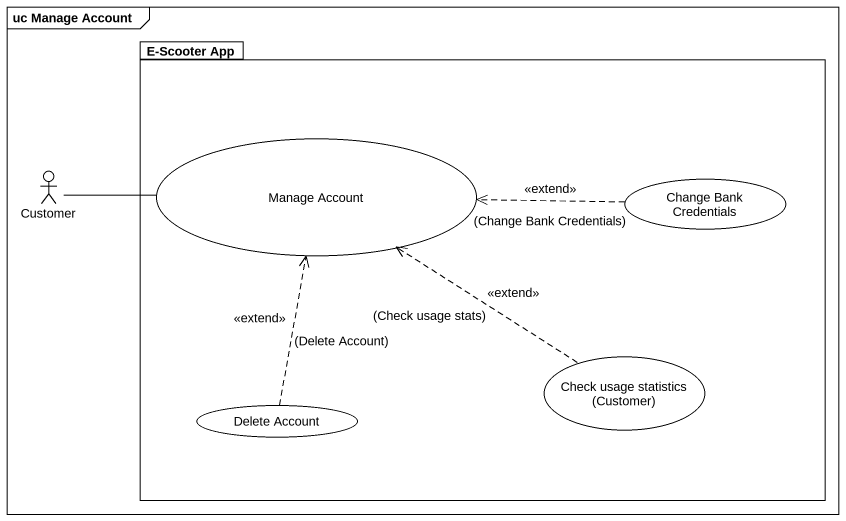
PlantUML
@startuml
mainframe uc Manage Account
package "E-Scooter App" as E_Scooter_App {
  usecase "Manage Account" as Manage_Account
  usecase "Change Bank Credentials" as Change_Bank_Credentials
  usecase "Check usage statistics (Customer)" as Check_usage_statistics
  usecase "Delete Account" as Delete_Account
}
actor Customer
Customer -right- Manage_Account
Change_Bank_Credentials .left.> Manage_Account : <<extend>>\n(Change Bank Credentials)
Check_usage_statistics .up.> Manage_Account : <<extend>>\n(Check usage stats)
Delete_Account .up.> Manage_Account : <<extend>>\n(Delete Account)
@enduml
